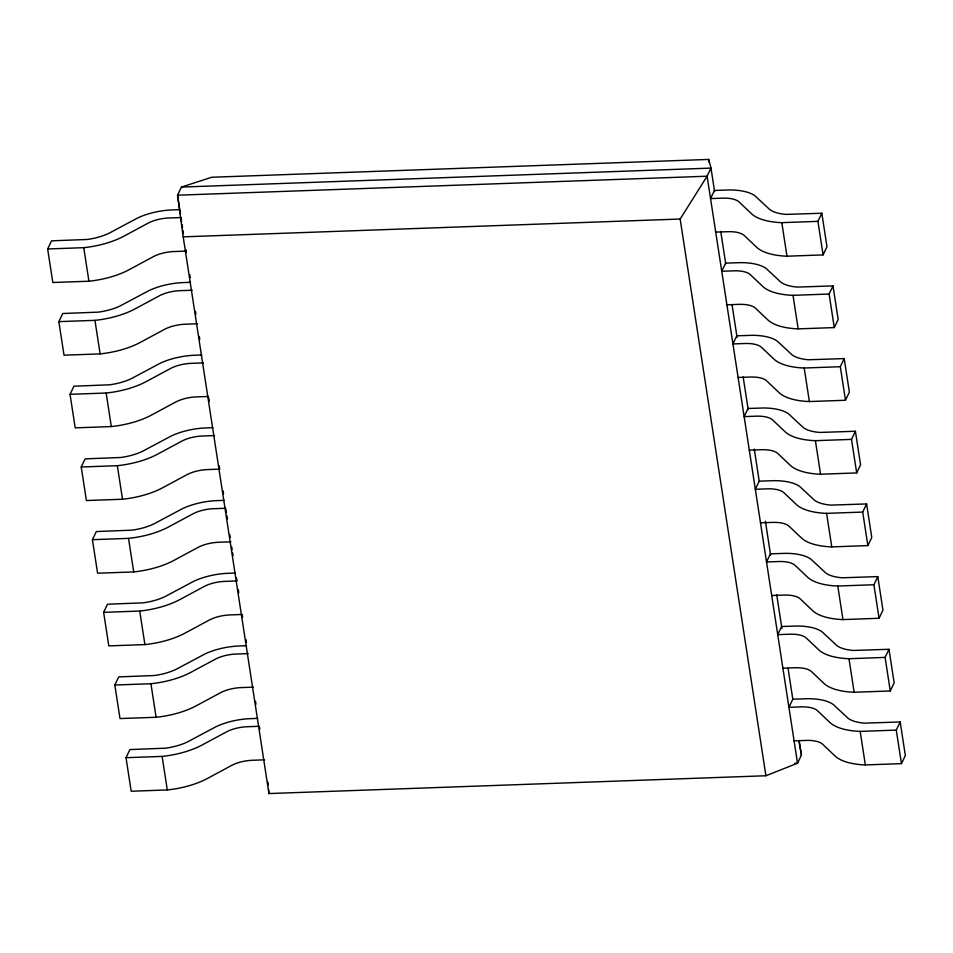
<?xml version="1.0" encoding="UTF-8"?>
<svg xmlns="http://www.w3.org/2000/svg" width="953" height="953" viewBox="0 0 953 953"><rect width="100%" height="100%" fill="white"/><g stroke="black" fill="none" stroke-linecap="round" stroke-linejoin="round"><path stroke-width="1.43" d="M186.157 251.104L174.113 251.532A23.206 9.625 -8.8 0 0 153.254 256.714L128.965 269.782A53.892 22.348 -8.8 0 1 88.927 281.218L52.82 282.505L47.65 248.971L51.545 240.835L87.14 239.465A35.237 14.617 -8.8 0 0 109.142 233.175L137.732 217.927A41.872 17.368 -8.8 0 1 169.503 210.041L179.367 209.636M197.342 323.782L185.311 324.211A23.206 9.625 -8.8 0 0 164.452 329.393L140.162 342.461A53.892 22.348 -8.8 0 1 100.125 353.897L64.018 355.183L58.848 321.637L62.743 313.513L98.338 312.131A35.237 14.617 -8.8 0 0 120.34 305.853L148.93 290.605A41.872 17.368 -8.8 0 1 180.689 282.719L190.564 282.302M208.54 396.46L196.509 396.889A23.206 9.625 -8.8 0 0 175.638 402.071L151.36 415.127A53.892 22.348 -8.8 0 1 111.31 426.563L75.204 427.861L70.045 394.316L73.941 386.191L109.524 384.809A35.237 14.617 -8.8 0 0 131.538 378.532L160.128 363.272A41.872 17.368 -8.8 0 1 191.887 355.386L201.762 354.981M714.619 191.636L710.998 168.097L708.71 159.437L211.757 177.246L181.439 187.074L177.544 195.198L183.19 236.856L268.949 793.563L765.914 775.754L797.53 763.222L801.425 755.098L799.15 740.386M219.238 465.898L219.738 469.126L207.706 469.567A23.206 9.625 -8.8 0 0 186.836 474.749L162.546 487.805A53.892 22.348 -8.8 0 1 122.508 499.241L86.401 500.539L81.231 466.994L85.127 458.869L120.721 457.488A35.237 14.617 -8.8 0 0 142.736 451.198L171.326 435.95A41.872 17.368 -8.8 0 1 203.084 428.064L212.948 427.659M230.936 541.804L218.904 542.245A23.206 9.625 -8.8 0 0 198.033 547.415L173.744 560.483A53.892 22.348 -8.8 0 1 133.706 571.919L97.599 573.218L92.429 539.672L96.324 531.548L131.919 530.166A35.237 14.617 -8.8 0 0 153.921 523.876L182.511 508.628A41.872 17.368 -8.8 0 1 214.282 500.742L224.146 500.337M242.586 617.425L242.133 614.482L230.09 614.911A23.206 9.625 -8.8 0 0 209.231 620.093L184.942 633.161A53.892 22.348 -8.8 0 1 144.904 644.597L108.797 645.884L103.627 612.35L107.522 604.214L143.117 602.844A35.237 14.617 -8.8 0 0 165.119 596.554L193.709 581.306A41.872 17.368 -8.8 0 1 225.48 573.42L235.343 573.015M253.331 687.161L241.288 687.59A23.206 9.625 -8.8 0 0 220.429 692.771L196.139 705.839A53.892 22.348 -8.8 0 1 156.101 717.275L119.995 718.562L114.825 685.028L118.72 676.892L154.315 675.522A35.237 14.617 -8.8 0 0 176.317 669.232L204.907 653.984A41.872 17.368 -8.8 0 1 236.678 646.098L246.541 645.681M264.517 759.839L252.485 760.268A23.206 9.625 -8.8 0 0 231.615 765.45L207.337 778.506A53.892 22.348 -8.8 0 1 167.287 789.942L131.18 791.24L126.022 757.695L129.918 749.57L165.512 748.188A35.237 14.617 -8.8 0 0 187.515 741.91L216.105 726.662A41.872 17.368 -8.8 0 1 247.863 718.765L257.739 718.359M817.924 221.358L821.82 213.234L786.32 214.401A35.237 14.617 -8.8 0 1 769.679 209.505L754.955 195.806A41.872 17.368 -8.8 0 0 729.772 189.957L714.44 190.457L710.545 198.581L722.577 198.153A23.206 9.625 -8.8 0 1 739.123 201.988L751.524 213.734A53.892 22.348 -8.8 0 0 781.817 222.657L817.924 221.358L823.082 254.904L786.975 256.202A53.892 22.348 -8.8 0 1 756.694 247.28L744.293 235.534A23.206 9.625 -8.8 0 0 727.747 231.698L715.715 232.127M823.082 254.904L826.978 246.779L821.82 213.234M829.11 294.036L833.005 285.912L797.518 287.079A35.237 14.617 -8.8 0 1 780.864 282.183L766.152 268.484A41.872 17.368 -8.8 0 0 740.957 262.635L725.638 263.135L721.743 271.26L733.774 270.831A23.206 9.625 -8.8 0 1 750.321 274.667L762.722 286.412A53.892 22.348 -8.8 0 0 793.003 295.335L829.11 294.036L834.28 327.582L798.173 328.868A53.892 22.348 -8.8 0 1 767.892 319.958L755.491 308.212A23.206 9.625 -8.8 0 0 738.944 304.364L726.913 304.805M834.28 327.582L838.175 319.458L833.005 285.912M840.308 366.714L844.203 358.59L808.716 359.757A35.237 14.617 -8.8 0 1 792.062 354.85L777.338 341.162A41.872 17.368 -8.8 0 0 752.155 335.313L736.836 335.801L732.94 343.938L744.972 343.509A23.206 9.625 -8.8 0 1 761.518 347.345L773.919 359.09A53.892 22.348 -8.8 0 0 804.201 368.013L840.308 366.714L845.478 400.26L809.371 401.547A53.892 22.348 -8.8 0 1 779.077 392.636L766.688 380.89A23.206 9.625 -8.8 0 0 750.142 377.043L738.098 377.471M845.478 400.26L849.373 392.124L844.203 358.59M851.505 439.393L855.401 431.256L819.902 432.436A35.237 14.617 -8.8 0 1 803.26 427.528L788.536 413.828A41.872 17.368 -8.8 0 0 763.353 407.991L748.022 408.48L744.138 416.616L756.17 416.175A23.206 9.625 -8.8 0 1 772.716 420.023L785.105 431.769A53.892 22.348 -8.8 0 0 815.399 440.679L851.505 439.393L856.676 472.926L820.569 474.225A53.892 22.348 -8.8 0 1 790.275 465.314L777.874 453.557A23.206 9.625 -8.8 0 0 761.34 449.721L749.296 450.15M856.676 472.926L860.571 464.802L855.401 431.256M862.703 512.071L866.599 503.934L831.099 505.102A35.237 14.617 -8.8 0 1 814.458 500.206L799.734 486.506A41.872 17.368 -8.8 0 0 774.551 480.657L759.219 481.158L755.324 489.282L767.368 488.853A23.206 9.625 -8.8 0 1 783.902 492.701L796.303 504.447A53.892 22.348 -8.8 0 0 826.596 513.357L862.703 512.071L867.873 545.604L831.766 546.903A53.892 22.348 -8.8 0 1 801.473 537.98L789.072 526.235A23.206 9.625 -8.8 0 0 772.526 522.399L760.494 522.828M792.813 699.192L788.917 707.317L800.949 706.888A23.206 9.625 -8.8 0 1 817.495 710.724L829.896 722.469A53.892 22.348 -8.8 0 0 860.178 731.392L896.285 730.093L900.18 721.969L864.693 723.136A35.237 14.617 -8.8 0 1 848.039 718.24L833.327 704.541A41.872 17.368 -8.8 0 0 808.132 698.692L792.813 699.192L788.048 668.291M867.873 545.604L871.769 537.48L866.599 503.934M873.901 584.737L877.796 576.613L842.297 577.78A35.237 14.617 -8.8 0 1 825.655 572.884L810.932 559.185A41.872 17.368 -8.8 0 0 785.748 553.336L770.417 553.836L766.522 561.96L778.553 561.531A23.206 9.625 -8.8 0 1 795.1 565.367L807.501 577.125A53.892 22.348 -8.8 0 0 837.794 586.035L873.901 584.737L879.059 618.283L842.964 619.581A53.892 22.348 -8.8 0 1 812.671 610.659L800.27 598.913A23.206 9.625 -8.8 0 0 783.723 595.077L771.692 595.506M879.059 618.283L882.954 610.158L877.796 576.613M885.099 657.415L888.982 649.291L853.495 650.458A35.237 14.617 -8.8 0 1 836.841 645.562L822.129 631.863A41.872 17.368 -8.8 0 0 796.946 626.014L781.615 626.514L777.719 634.638L789.751 634.21A23.206 9.625 -8.8 0 1 806.298 638.045L818.698 649.791A53.892 22.348 -8.8 0 0 848.992 658.714L885.099 657.415L890.257 690.961L854.15 692.259A53.892 22.348 -8.8 0 1 823.868 683.337L811.468 671.591A23.206 9.625 -8.8 0 0 794.921 667.755L782.889 668.184M890.257 690.961L894.152 682.836L888.982 649.291M794.087 740.862L806.119 740.421A23.206 9.625 -8.8 0 1 822.665 744.269L835.054 756.015A53.892 22.348 -8.8 0 0 865.348 764.925L901.455 763.639L905.35 755.515L900.18 721.969M765.914 775.754L680.156 219.035L707.102 176.222L710.998 168.097L181.439 187.074M180.987 217.558L168.955 217.987A23.206 9.625 -8.8 0 0 148.084 223.169L123.795 236.237A53.892 22.348 -8.8 0 1 83.757 247.673L47.65 248.971M183.19 236.856L680.156 219.035M192.184 290.236L180.141 290.665A23.206 9.625 -8.8 0 0 159.282 295.847L134.992 308.915A53.892 22.348 -8.8 0 1 94.955 320.351L58.848 321.637M203.37 362.914L191.339 363.343A23.206 9.625 -8.8 0 0 170.48 368.525L146.19 381.593A53.892 22.348 -8.8 0 1 106.152 393.029L70.045 394.316M214.568 435.592L202.536 436.021A23.206 9.625 -8.8 0 0 181.666 441.203L157.388 454.259A53.892 22.348 -8.8 0 1 117.338 465.695L81.231 466.994M225.766 508.271L213.734 508.699A23.206 9.625 -8.8 0 0 192.863 513.881L168.574 526.938A53.892 22.348 -8.8 0 1 128.536 538.374L92.429 539.672M236.963 580.937L224.932 581.378A23.206 9.625 -8.8 0 0 204.061 586.548L179.772 599.616A53.892 22.348 -8.8 0 1 139.734 611.052L103.627 612.35M248.161 653.615L236.118 654.044A23.206 9.625 -8.8 0 0 215.259 659.226L190.969 672.294A53.892 22.348 -8.8 0 1 150.931 683.73L114.825 685.028M126.022 757.695L162.129 756.408A53.892 22.348 -8.8 0 0 202.167 744.972L226.457 731.904A23.206 9.625 -8.8 0 1 247.315 726.722L259.359 726.293L259.8 729.212M794.564 763.329L797.53 763.222L707.102 176.222L177.544 195.198L180.486 214.33M799.102 742.113L801.425 755.098M896.285 730.093L901.455 763.639M781.817 222.657L786.975 256.202M793.003 295.335L798.173 328.868M804.201 368.013L809.371 401.547M815.399 440.679L820.569 474.225M826.596 513.357L831.766 546.903M837.794 586.035L842.964 619.581M848.992 658.714L854.15 692.259M860.178 731.392L865.348 764.925M720.742 231.353L725.721 263.719M732.071 304.912L737.062 337.279M743.173 376.995L748.165 409.361M754.276 449.089L759.267 481.456M765.39 521.172L770.596 555.015M776.719 594.732L781.925 628.575M708.71 159.437L709.163 162.379M180.939 217.272L181.618 221.68M182.071 224.622L182.559 227.767M182.976 230.507L183.452 233.604M185.93 249.638L186.383 252.581M189.778 274.643L190.231 277.585M195.448 311.417L195.901 314.359M199.296 336.433L199.749 339.375M208.814 398.223L209.267 401.165M223.097 490.902L223.55 493.845M225.992 509.724L226.445 512.643M226.885 515.561L227.398 518.861M229.816 534.514L230.257 537.432M231.71 546.808L232.163 549.75M232.615 552.692L233.068 555.635M236.463 577.709L236.916 580.651M238.31 589.693L238.762 592.611M245.981 639.499L246.434 642.441M255.499 701.289L255.952 704.231M83.757 247.673L88.927 281.218M94.955 320.351L100.125 353.897M106.152 393.029L111.31 426.563M117.338 465.695L122.508 499.241M128.536 538.374L133.706 571.919M139.734 611.052L144.904 644.597M150.931 683.73L156.101 717.275M162.129 756.408L167.287 789.942M267.972 782.199L268.21 785.034M268.579 789.298L268.949 793.563"/></g></svg>
